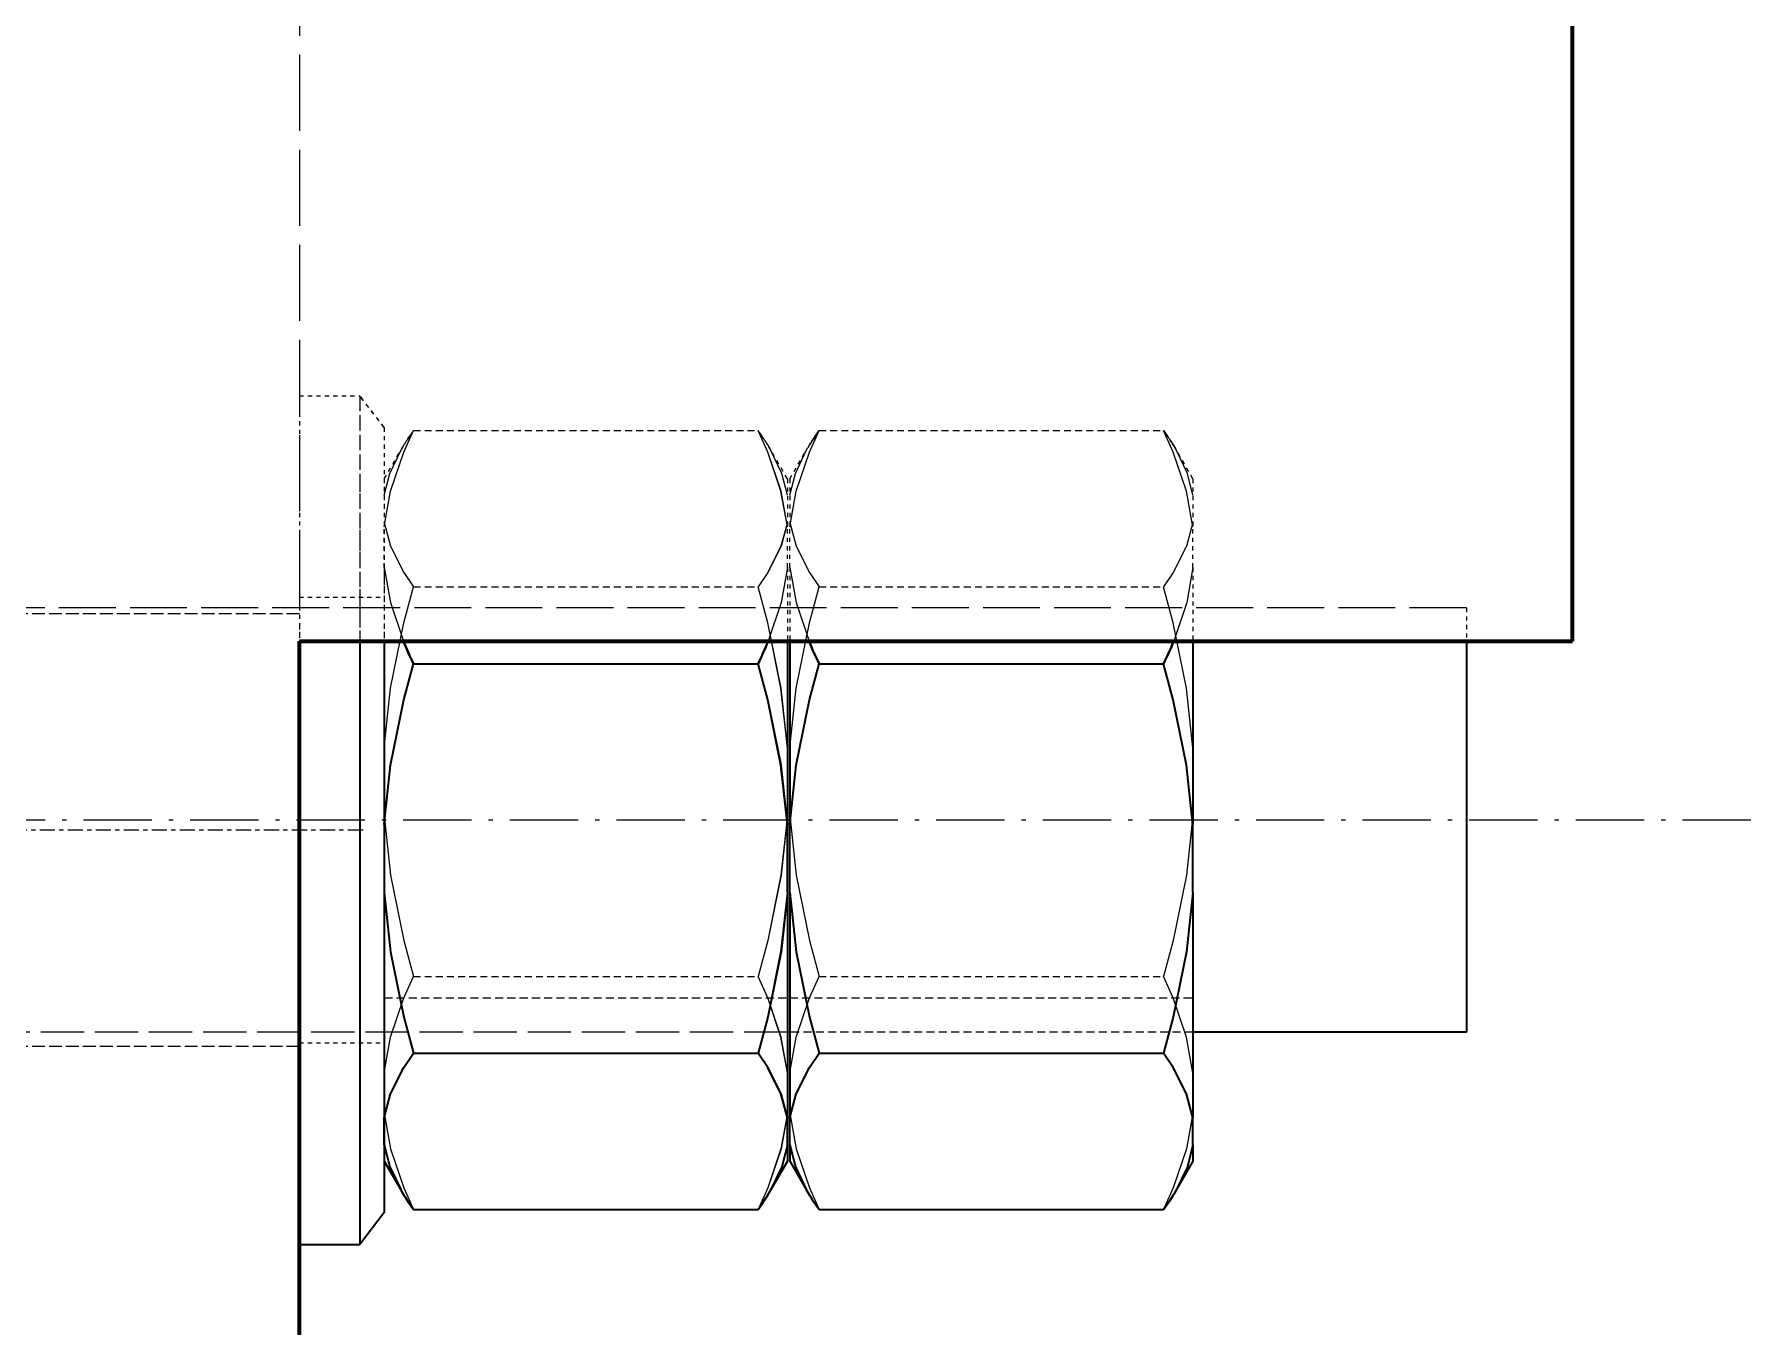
# Model space of a CAD drawing. Header units: millimetres. Extents: x 12184 to 41592, y 8990 to 29785.
# Drawn here: x 22309.7 to 22350.15, y 17246.98 to 17277.44 of the extents above; entities that cross this region are included whole.
import ezdxf

# ---------------------------------------------------------------- set-up
doc = ezdxf.new("R2010")
doc.units = ezdxf.units.MM
doc.linetypes.add('DASHDOT', pattern=[18.5, 12, -3, 0.5, -3])
doc.linetypes.add('DASHED', pattern=[15, 12, -3])

# ---------------------------------------------------------------- blocks, each defined once
blk = doc.blocks.new('A$C55E021B5')
at = {"color": 7, "linetype": 'DASHED', "lineweight": 13, "ltscale": 0.149374}
blk.add_line((1178.701, 1116.53), (1178.701, 1026.905), dxfattribs=at)
at = {"color": 7, "lineweight": 35, "ltscale": 0.041666}
blk.add_line((1148.701, 1051.53), (1148.701, 1026.53), dxfattribs=at)
at = {"color": 7, "lineweight": 140, "ltscale": 0.041666}
blk.add_line((1148.701, 1026.53), (1148.701, 1051.53), dxfattribs=at)
at = {"color": 7, "linetype": 'DASHED', "lineweight": 13, "ltscale": 0.001576}
blk.add_line((1176.701, 1031.563), (1177.277, 1032.313), dxfattribs=at)
at = {"color": 7, "linetype": 'DASHED', "lineweight": 13, "ltscale": 0.030065}
blk.add_line((1177.277, 1032.313), (1177.277, 1014.274), dxfattribs=at)
at = {"color": 7, "linetype": 'DASHED', "lineweight": 13, "ltscale": 0.002374}
blk.add_line((1178.701, 1032.313), (1177.277, 1032.313), dxfattribs=at)
at = {"color": 7, "linetype": 'DASHED', "lineweight": 13, "ltscale": 0.003268}
for p, q in [((1178.701, 1032.313), (1178.701, 1030.352)), ((1177.277, 1014.274), (1177.277, 1012.313))]:
    blk.add_line(p, q, dxfattribs=at)
at = {"color": 7, "linetype": 'DASHED', "lineweight": 13, "ltscale": 0.013528}
for p, q in [((1166.452, 1031.492), (1158.335, 1031.492)), ((1176.01, 1031.492), (1167.893, 1031.492)), ((1166.452, 1027.808), (1158.335, 1027.808)), ((1176.01, 1027.808), (1167.893, 1027.808)), ((1166.452, 1018.629), (1158.335, 1018.629)), ((1176.01, 1018.629), (1167.893, 1018.629))]:
    blk.add_line(p, q, dxfattribs=at)
at = {"color": 7, "linetype": 'DASHED', "lineweight": 13, "ltscale": 0.003023}
blk.add_line((1176.701, 1031.563), (1176.701, 1029.749), dxfattribs=at)
at = {"color": 7, "linetype": 'DASHED', "lineweight": 13, "ltscale": 0.001316}
for p, q in [((1157.643, 1030.353), (1158.038, 1031.037)), ((1167.143, 1030.353), (1166.749, 1031.037)), ((1167.201, 1030.353), (1167.596, 1031.037)), ((1176.701, 1030.353), (1176.306, 1031.037))]:
    blk.add_line(p, q, dxfattribs=at)
at = {"color": 7, "linetype": 'DASHED', "lineweight": 13, "ltscale": 0.001886}
for p, q in [((1157.643, 1030.353), (1157.643, 1029.222)), ((1167.143, 1030.353), (1167.143, 1029.222)), ((1167.201, 1030.353), (1167.201, 1029.222)), ((1176.701, 1030.353), (1176.701, 1029.222))]:
    blk.add_line(p, q, dxfattribs=at)
at = {"color": 7, "linetype": 'DASHED', "lineweight": 13, "ltscale": 0.006371}
for p, q in [((1177.277, 1030.352), (1177.277, 1026.53)), ((1178.701, 1030.352), (1178.701, 1026.53))]:
    blk.add_line(p, q, dxfattribs=at)
at = {"color": 7, "linetype": 'DASHED', "lineweight": 13, "ltscale": 0.005366}
blk.add_line((1176.701, 1029.749), (1176.701, 1026.53), dxfattribs=at)
at = {"color": 7, "linetype": 'DASHED', "lineweight": 13, "ltscale": 0.001592}
for p, q in [((1157.643, 1028.267), (1157.643, 1029.222)), ((1167.143, 1028.267), (1167.143, 1029.222)), ((1167.201, 1028.267), (1167.201, 1029.222)), ((1176.701, 1028.267), (1176.701, 1029.222))]:
    blk.add_line(p, q, dxfattribs=at)
at = {"color": 7, "linetype": 'DASHED', "lineweight": 13, "ltscale": 0.002895}
for p, q in [((1157.643, 1028.267), (1157.643, 1026.53)), ((1167.143, 1028.267), (1167.143, 1026.53)), ((1167.201, 1028.267), (1167.201, 1026.53))]:
    blk.add_line(p, q, dxfattribs=at)
at = {"color": 7, "linetype": 'DASHED', "lineweight": 13, "ltscale": 0.010101}
blk.add_line((1176.701, 1028.267), (1176.701, 1022.206), dxfattribs=at)
at = {"color": 7, "linetype": 'DASHED', "lineweight": 13, "ltscale": 0.003333}
for p, q in [((1178.701, 1027.563), (1176.701, 1027.563)), ((1178.701, 1017.063), (1176.701, 1017.063))]:
    blk.add_line(p, q, dxfattribs=at)
at = {"color": 7, "linetype": 'DASHED', "lineweight": 13, "ltscale": 0.001306}
blk.add_line((1151.201, 1027.313), (1151.201, 1026.53), dxfattribs=at)
at = {"color": 7, "linetype": 'DASHED', "lineweight": 13, "ltscale": 0.111666}
blk.add_line((1151.201, 1027.313), (1218.201, 1027.313), dxfattribs=at)
at = {"color": 7, "linetype": 'DASHED', "lineweight": 13, "ltscale": 0.025}
for p, q in [((1178.701, 1027.177), (1193.701, 1027.177)), ((1178.701, 1016.977), (1193.701, 1016.977))]:
    blk.add_line(p, q, dxfattribs=at)
at = {"color": 7, "linetype": 'DASHED', "lineweight": 13, "ltscale": 0.00062561}
blk.add_line((1178.701, 1026.905), (1178.701, 1026.53), dxfattribs=at)
at = {"color": 7, "lineweight": 35, "ltscale": 0.05}
blk.add_line((1178.701, 1026.53), (1148.701, 1026.53), dxfattribs=at)
at = {"color": 7, "lineweight": 140, "ltscale": 0.05}
blk.add_line((1178.701, 1026.53), (1148.701, 1026.53), dxfattribs=at)
at = {"color": 7, "lineweight": 35, "ltscale": 0.011984}
blk.add_line((1151.201, 1026.53), (1151.201, 1019.339), dxfattribs=at)
at = {"color": 7, "lineweight": 35, "ltscale": 0.007206}
for p, q in [((1157.643, 1026.53), (1157.643, 1022.206)), ((1167.143, 1026.53), (1167.143, 1022.206)), ((1167.201, 1026.53), (1167.201, 1022.206))]:
    blk.add_line(p, q, dxfattribs=at)
at = {"color": 7, "linetype": 'DASHED', "lineweight": 13, "ltscale": 0.015833}
for p, q in [((1167.143, 1026.501), (1157.643, 1026.501)), ((1176.701, 1026.501), (1167.201, 1026.501)), ((1167.143, 1018.125), (1157.643, 1018.125)), ((1176.701, 1018.125), (1167.201, 1018.125))]:
    blk.add_line(p, q, dxfattribs=at)
at = {"color": 7, "lineweight": 35, "ltscale": 0.022445}
blk.add_line((1176.701, 1026.53), (1176.701, 1013.063), dxfattribs=at)
at = {"color": 7, "lineweight": 35, "ltscale": 0.023694}
for p, q in [((1177.277, 1026.53), (1177.277, 1012.313)), ((1178.701, 1026.53), (1178.701, 1012.313))]:
    blk.add_line(p, q, dxfattribs=at)
at = {"color": 7, "lineweight": 35, "ltscale": 0.158334}
blk.add_line((1178.701, 1026.53), (1178.701, 931.53), dxfattribs=at)
at = {"color": 7, "lineweight": 140, "ltscale": 0.158334}
blk.add_line((1178.701, 931.53), (1178.701, 1026.53), dxfattribs=at)
at = {"color": 7, "lineweight": 35, "ltscale": 0.013528}
for p, q in [((1166.452, 1025.998), (1158.335, 1025.998)), ((1176.01, 1025.998), (1167.893, 1025.998)), ((1166.452, 1016.819), (1158.335, 1016.819)), ((1176.01, 1016.819), (1167.893, 1016.819)), ((1166.452, 1013.135), (1158.335, 1013.135)), ((1176.01, 1013.135), (1167.893, 1013.135))]:
    blk.add_line(p, q, dxfattribs=at)
at = {"color": 7, "linetype": 'DASHDOT', "lineweight": 13, "ltscale": 0.134}
blk.add_line((1144.501, 1022.313), (1224.901, 1022.313), dxfattribs=at)
at = {"color": 7, "lineweight": 35, "ltscale": 0.00266}
for p, q in [((1157.643, 1020.61), (1157.643, 1022.206)), ((1167.143, 1020.61), (1167.143, 1022.206)), ((1167.201, 1020.61), (1167.201, 1022.206))]:
    blk.add_line(p, q, dxfattribs=at)
at = {"color": 7, "linetype": 'DASHED', "lineweight": 13, "ltscale": 0.00266}
blk.add_line((1176.701, 1020.61), (1176.701, 1022.206), dxfattribs=at)
at = {"color": 7, "linetype": 'DASHDOT', "lineweight": 13, "ltscale": 0.03}
blk.add_line((1177.201, 1022.077), (1195.201, 1022.077), dxfattribs=at)
at = {"color": 7, "lineweight": 35, "ltscale": 0.008855}
for p, q in [((1157.643, 1020.61), (1157.643, 1015.297)), ((1167.143, 1020.61), (1167.143, 1015.297)), ((1167.201, 1020.61), (1167.201, 1015.297))]:
    blk.add_line(p, q, dxfattribs=at)
at = {"color": 7, "linetype": 'DASHED', "lineweight": 13, "ltscale": 0.008855}
blk.add_line((1176.701, 1020.61), (1176.701, 1015.297), dxfattribs=at)
at = {"color": 7, "lineweight": 35, "ltscale": 0.003377}
blk.add_line((1151.201, 1019.339), (1151.201, 1017.313), dxfattribs=at)
at = {"color": 7, "lineweight": 35, "ltscale": 0.010737}
blk.add_line((1151.201, 1017.313), (1157.643, 1017.313), dxfattribs=at)
at = {"color": 7, "linetype": 'DASHED', "lineweight": 13, "ltscale": 0.015834}
blk.add_line((1157.643, 1017.313), (1167.144, 1017.313), dxfattribs=at)
at = {"color": 7, "lineweight": 35, "ltscale": 9.53674e-05}
blk.add_line((1167.144, 1017.313), (1167.201, 1017.313), dxfattribs=at)
at = {"color": 7, "linetype": 'DASHED', "lineweight": 13, "ltscale": 0.085}
blk.add_line((1167.201, 1017.313), (1218.201, 1017.313), dxfattribs=at)
at = {"color": 7, "lineweight": 35, "ltscale": 0.001067}
for p, q in [((1157.643, 1014.657), (1157.643, 1015.297)), ((1167.143, 1014.657), (1167.143, 1015.297)), ((1167.201, 1014.657), (1167.201, 1015.297)), ((1176.701, 1014.657), (1176.701, 1015.297))]:
    blk.add_line(p, q, dxfattribs=at)
at = {"color": 7, "lineweight": 35, "ltscale": 0.000639725}
for p, q in [((1157.643, 1014.657), (1157.643, 1014.273)), ((1167.143, 1014.657), (1167.143, 1014.273)), ((1167.201, 1014.657), (1167.201, 1014.273)), ((1176.701, 1014.657), (1176.701, 1014.273))]:
    blk.add_line(p, q, dxfattribs=at)
at = {"color": 7, "lineweight": 35, "ltscale": 0.001316}
for p, q in [((1157.643, 1014.273), (1158.038, 1013.589)), ((1167.143, 1014.273), (1166.749, 1013.589)), ((1167.201, 1014.273), (1167.596, 1013.589)), ((1176.701, 1014.273), (1176.306, 1013.589))]:
    blk.add_line(p, q, dxfattribs=at)
at = {"color": 7, "lineweight": 35, "ltscale": 0.001576}
blk.add_line((1176.701, 1013.063), (1177.277, 1012.313), dxfattribs=at)
at = {"color": 7, "lineweight": 35, "ltscale": 0.002374}
blk.add_line((1178.701, 1012.313), (1177.277, 1012.313), dxfattribs=at)
at = {"color": 7, "linetype": 'DASHED', "lineweight": 13}
for points in [[(1157.643, 1029.222), (1157.794, 1030.062), (1158.106, 1030.984), (1158.335, 1031.492)], [(1167.143, 1029.222), (1166.993, 1030.062), (1166.681, 1030.984), (1166.452, 1031.492)], [(1167.201, 1029.222), (1167.352, 1030.062), (1167.664, 1030.984), (1167.893, 1031.492)], [(1176.701, 1029.222), (1176.551, 1030.062), (1176.239, 1030.984), (1176.01, 1031.492)], [(1157.643, 1029.97), (1157.775, 1030.482), (1158.038, 1031.037)], [(1167.143, 1029.97), (1167.012, 1030.482), (1166.749, 1031.037)], [(1167.201, 1029.97), (1167.333, 1030.482), (1167.596, 1031.037)], [(1176.701, 1029.97), (1176.57, 1030.482), (1176.306, 1031.037)], [(1157.643, 1029.329), (1157.794, 1028.766), (1158.106, 1028.148), (1158.335, 1027.808)], [(1167.143, 1029.329), (1166.993, 1028.766), (1166.681, 1028.148), (1166.452, 1027.808)], [(1167.201, 1029.329), (1167.352, 1028.766), (1167.664, 1028.148), (1167.893, 1027.808)], [(1176.701, 1029.329), (1176.551, 1028.766), (1176.239, 1028.148), (1176.01, 1027.808)], [(1157.643, 1028.267), (1157.791, 1027.439), (1158.096, 1026.531)], [(1167.143, 1028.267), (1166.996, 1027.439), (1166.691, 1026.531)], [(1167.201, 1028.267), (1167.349, 1027.439), (1167.653, 1026.531)], [(1176.701, 1028.267), (1176.553, 1027.439), (1176.249, 1026.531)], [(1157.643, 1024.016), (1157.794, 1025.419), (1158.106, 1026.959), (1158.335, 1027.808)], [(1167.143, 1024.016), (1166.993, 1025.419), (1166.681, 1026.959), (1166.452, 1027.808)], [(1167.201, 1024.016), (1167.352, 1025.419), (1167.664, 1026.959), (1167.893, 1027.808)], [(1176.701, 1024.016), (1176.551, 1025.419), (1176.239, 1026.959), (1176.01, 1027.808)], [(1157.643, 1022.421), (1157.794, 1021.018), (1158.106, 1019.478), (1158.335, 1018.629)], [(1167.143, 1022.421), (1166.993, 1021.018), (1166.681, 1019.478), (1166.452, 1018.629)], [(1167.201, 1022.421), (1167.352, 1021.018), (1167.664, 1019.478), (1167.893, 1018.629)], [(1176.701, 1022.421), (1176.551, 1021.018), (1176.239, 1019.478), (1176.01, 1018.629)], [(1157.643, 1016.36), (1157.794, 1017.199), (1158.106, 1018.121), (1158.335, 1018.629)], [(1167.143, 1016.36), (1166.993, 1017.199), (1166.681, 1018.121), (1166.452, 1018.629)], [(1167.201, 1016.36), (1167.352, 1017.199), (1167.664, 1018.121), (1167.893, 1018.629)], [(1176.701, 1016.36), (1176.551, 1017.199), (1176.239, 1018.121), (1176.01, 1018.629)], [(1157.643, 1015.404), (1157.794, 1014.565), (1158.106, 1013.643), (1158.335, 1013.135)], [(1167.143, 1015.404), (1166.993, 1014.565), (1166.681, 1013.643), (1166.452, 1013.135)], [(1167.201, 1015.404), (1167.352, 1014.565), (1167.664, 1013.643), (1167.893, 1013.135)], [(1176.701, 1015.404), (1176.551, 1014.565), (1176.239, 1013.643), (1176.01, 1013.135)]]:
    blk.add_lwpolyline(points, dxfattribs=at)
at = {"color": 7, "lineweight": 35}
for points in [[(1157.643, 1022.206), (1157.794, 1023.609), (1158.106, 1025.149), (1158.335, 1025.998)], [(1167.143, 1022.206), (1166.993, 1023.609), (1166.681, 1025.149), (1166.452, 1025.998)], [(1167.201, 1022.206), (1167.352, 1023.609), (1167.664, 1025.149), (1167.893, 1025.998)], [(1176.701, 1022.206), (1176.551, 1023.609), (1176.239, 1025.149), (1176.01, 1025.998)], [(1157.643, 1020.61), (1157.794, 1019.208), (1158.106, 1017.668), (1158.335, 1016.819)], [(1167.143, 1020.61), (1166.993, 1019.208), (1166.681, 1017.668), (1166.452, 1016.819)], [(1167.201, 1020.61), (1167.352, 1019.208), (1167.664, 1017.668), (1167.893, 1016.819)], [(1176.701, 1020.61), (1176.551, 1019.208), (1176.239, 1017.668), (1176.01, 1016.819)], [(1157.643, 1015.297), (1157.794, 1015.86), (1158.106, 1016.478), (1158.335, 1016.819)], [(1167.143, 1015.297), (1166.993, 1015.86), (1166.681, 1016.478), (1166.452, 1016.819)], [(1167.201, 1015.297), (1167.352, 1015.86), (1167.664, 1016.478), (1167.893, 1016.819)], [(1176.701, 1015.297), (1176.551, 1015.86), (1176.239, 1016.478), (1176.01, 1016.819)], [(1157.643, 1014.657), (1157.775, 1014.144), (1158.038, 1013.589)], [(1167.143, 1014.657), (1167.012, 1014.144), (1166.749, 1013.589)], [(1167.201, 1014.657), (1167.333, 1014.144), (1167.596, 1013.589)], [(1176.701, 1014.657), (1176.57, 1014.144), (1176.306, 1013.589)]]:
    blk.add_lwpolyline(points, dxfattribs=at)
at = {"color": 7, "linetype": 'DASHED', "lineweight": 13}
for centre, start, end in [((1162.605, 1028.378), 143.9045, 149.7877), ((1162.182, 1028.378), 30.2123, 36.0955), ((1172.163, 1028.378), 143.9045, 149.7877), ((1171.739, 1028.378), 30.2123, 36.0955)]:
    blk.add_arc(centre, 5.285, start, end, dxfattribs=at)
at = {"color": 7, "lineweight": 35}
for centre, radius, start, end in [((1166.653, 1030.048), 9.252, 202.3449, 205.964), ((1158.134, 1030.048), 9.252, 334.036, 337.6551), ((1176.211, 1030.048), 9.252, 202.3449, 205.964), ((1167.692, 1030.048), 9.252, 334.036, 337.6551), ((1162.605, 1016.249), 5.285, 210.2123, 216.0955), ((1162.182, 1016.249), 5.285, 323.9045, 329.7877), ((1172.163, 1016.249), 5.285, 210.2123, 216.0955), ((1171.739, 1016.249), 5.285, 323.9045, 329.7877)]:
    blk.add_arc(centre, radius, start, end, dxfattribs=at)
blk = doc.blocks.new('1')
at = {"color": 7, "linetype": 'DASHED', "lineweight": 13, "ltscale": 0.149374}
blk.add_line((22315.947, 17353.134), (22315.947, 17263.509), dxfattribs=at)
at = {"color": 7, "lineweight": 35, "ltscale": 0.041666}
blk.add_line((22345.947, 17288.133), (22345.947, 17263.134), dxfattribs=at)
at = {"color": 7, "lineweight": 140, "ltscale": 0.041666}
blk.add_line((22345.947, 17263.134), (22345.947, 17288.133), dxfattribs=at)
at = {"color": 7, "linetype": 'DASHED', "lineweight": 13, "ltscale": 0.003268}
for p, q in [((22315.947, 17268.917), (22315.947, 17266.956)), ((22317.371, 17250.878), (22317.371, 17248.917))]:
    blk.add_line(p, q, dxfattribs=at)
at = {"color": 7, "linetype": 'DASHED', "lineweight": 13, "ltscale": 0.002374}
blk.add_line((22315.947, 17268.917), (22317.371, 17268.917), dxfattribs=at)
at = {"color": 7, "linetype": 'DASHED', "lineweight": 13, "ltscale": 0.030065}
blk.add_line((22317.371, 17268.917), (22317.371, 17250.878), dxfattribs=at)
at = {"color": 7, "linetype": 'DASHED', "lineweight": 13, "ltscale": 0.001576}
blk.add_line((22317.947, 17268.167), (22317.371, 17268.917), dxfattribs=at)
at = {"color": 7, "linetype": 'DASHED', "lineweight": 13, "ltscale": 0.003023}
blk.add_line((22317.947, 17268.167), (22317.947, 17266.353), dxfattribs=at)
at = {"color": 7, "linetype": 'DASHED', "lineweight": 13, "ltscale": 0.013528}
for p, q in [((22318.638, 17268.095), (22326.755, 17268.095)), ((22328.195, 17268.095), (22336.312, 17268.095)), ((22318.638, 17264.411), (22326.755, 17264.411)), ((22328.195, 17264.411), (22336.312, 17264.411)), ((22318.638, 17255.233), (22326.755, 17255.233)), ((22328.195, 17255.233), (22336.312, 17255.233))]:
    blk.add_line(p, q, dxfattribs=at)
at = {"color": 7, "linetype": 'DASHED', "lineweight": 13, "ltscale": 0.001316}
for p, q in [((22317.947, 17266.957), (22318.341, 17267.641)), ((22327.446, 17266.957), (22327.051, 17267.641)), ((22327.504, 17266.957), (22327.899, 17267.641)), ((22337.004, 17266.957), (22336.609, 17267.641))]:
    blk.add_line(p, q, dxfattribs=at)
at = {"color": 7, "linetype": 'DASHED', "lineweight": 13, "ltscale": 0.006371}
for p, q in [((22315.947, 17266.956), (22315.947, 17263.134)), ((22317.371, 17266.956), (22317.371, 17263.134))]:
    blk.add_line(p, q, dxfattribs=at)
at = {"color": 7, "linetype": 'DASHED', "lineweight": 13, "ltscale": 0.001886}
for p, q in [((22317.947, 17266.957), (22317.947, 17265.826)), ((22327.446, 17266.957), (22327.446, 17265.826)), ((22327.504, 17266.957), (22327.504, 17265.826)), ((22337.004, 17266.957), (22337.004, 17265.826))]:
    blk.add_line(p, q, dxfattribs=at)
at = {"color": 7, "linetype": 'DASHED', "lineweight": 13, "ltscale": 0.005366}
blk.add_line((22317.947, 17266.353), (22317.947, 17263.134), dxfattribs=at)
at = {"color": 7, "linetype": 'DASHED', "lineweight": 13, "ltscale": 0.001592}
for p, q in [((22317.947, 17264.871), (22317.947, 17265.826)), ((22327.446, 17264.871), (22327.446, 17265.826)), ((22327.504, 17264.871), (22327.504, 17265.826)), ((22337.004, 17264.871), (22337.004, 17265.826))]:
    blk.add_line(p, q, dxfattribs=at)
at = {"color": 7, "linetype": 'DASHED', "lineweight": 13, "ltscale": 0.010101}
blk.add_line((22317.947, 17264.871), (22317.947, 17258.81), dxfattribs=at)
at = {"color": 7, "linetype": 'DASHED', "lineweight": 13, "ltscale": 0.002895}
for p, q in [((22327.446, 17264.871), (22327.446, 17263.134)), ((22327.504, 17264.871), (22327.504, 17263.134)), ((22337.004, 17264.871), (22337.004, 17263.134))]:
    blk.add_line(p, q, dxfattribs=at)
at = {"color": 7, "linetype": 'DASHED', "lineweight": 13, "ltscale": 0.111666}
blk.add_line((22343.446, 17263.917), (22276.447, 17263.917), dxfattribs=at)
at = {"color": 7, "linetype": 'DASHED', "lineweight": 13, "ltscale": 0.003333}
for p, q in [((22315.947, 17264.167), (22317.947, 17264.167)), ((22315.947, 17253.667), (22317.947, 17253.667))]:
    blk.add_line(p, q, dxfattribs=at)
at = {"color": 7, "linetype": 'DASHED', "lineweight": 13, "ltscale": 0.001306}
blk.add_line((22343.446, 17263.917), (22343.446, 17263.133), dxfattribs=at)
at = {"color": 7, "linetype": 'DASHED', "lineweight": 13, "ltscale": 0.025}
for p, q in [((22315.947, 17263.78), (22300.947, 17263.78)), ((22315.947, 17253.58), (22300.947, 17253.58))]:
    blk.add_line(p, q, dxfattribs=at)
at = {"color": 7, "linetype": 'DASHED', "lineweight": 13, "ltscale": 0.00062561}
blk.add_line((22315.947, 17263.509), (22315.947, 17263.134), dxfattribs=at)
at = {"color": 7, "lineweight": 35, "ltscale": 0.158334}
blk.add_line((22315.947, 17263.134), (22315.947, 17168.133), dxfattribs=at)
at = {"color": 7, "lineweight": 35, "ltscale": 0.05}
blk.add_line((22315.947, 17263.134), (22345.947, 17263.134), dxfattribs=at)
at = {"color": 7, "lineweight": 35, "ltscale": 0.023694}
for p, q in [((22315.947, 17263.134), (22315.947, 17248.917)), ((22317.371, 17263.134), (22317.371, 17248.917))]:
    blk.add_line(p, q, dxfattribs=at)
at = {"color": 7, "lineweight": 140, "ltscale": 0.158334}
blk.add_line((22315.947, 17168.133), (22315.947, 17263.134), dxfattribs=at)
at = {"color": 7, "lineweight": 140, "ltscale": 0.05}
blk.add_line((22315.947, 17263.134), (22345.947, 17263.134), dxfattribs=at)
at = {"color": 7, "lineweight": 35, "ltscale": 0.022445}
blk.add_line((22317.947, 17263.134), (22317.947, 17249.667), dxfattribs=at)
at = {"color": 7, "linetype": 'DASHED', "lineweight": 13, "ltscale": 0.015833}
for p, q in [((22317.947, 17263.105), (22327.446, 17263.105)), ((22327.504, 17263.105), (22337.004, 17263.105)), ((22317.947, 17254.729), (22327.446, 17254.729)), ((22327.504, 17254.729), (22337.004, 17254.729))]:
    blk.add_line(p, q, dxfattribs=at)
at = {"color": 7, "lineweight": 35, "ltscale": 0.007206}
for p, q in [((22327.446, 17263.134), (22327.446, 17258.81)), ((22327.504, 17263.134), (22327.504, 17258.81)), ((22337.004, 17263.134), (22337.004, 17258.81))]:
    blk.add_line(p, q, dxfattribs=at)
at = {"color": 7, "lineweight": 35, "ltscale": 0.011984}
blk.add_line((22343.446, 17263.133), (22343.446, 17255.943), dxfattribs=at)
at = {"color": 7, "lineweight": 35, "ltscale": 0.013528}
for p, q in [((22318.638, 17262.601), (22326.755, 17262.601)), ((22328.195, 17262.601), (22336.312, 17262.601)), ((22318.638, 17253.423), (22326.755, 17253.423)), ((22328.195, 17253.423), (22336.312, 17253.423)), ((22318.638, 17249.739), (22326.755, 17249.739)), ((22328.195, 17249.739), (22336.312, 17249.739))]:
    blk.add_line(p, q, dxfattribs=at)
at = {"color": 7, "linetype": 'DASHDOT', "lineweight": 13, "ltscale": 0.134}
blk.add_line((22350.147, 17258.917), (22269.746, 17258.917), dxfattribs=at)
at = {"color": 7, "linetype": 'DASHDOT', "lineweight": 13, "ltscale": 0.03}
blk.add_line((22317.446, 17258.681), (22299.446, 17258.681), dxfattribs=at)
at = {"color": 7, "linetype": 'DASHED', "lineweight": 13, "ltscale": 0.00266}
blk.add_line((22317.947, 17257.214), (22317.947, 17258.81), dxfattribs=at)
at = {"color": 7, "lineweight": 35, "ltscale": 0.00266}
for p, q in [((22327.446, 17257.214), (22327.446, 17258.81)), ((22327.504, 17257.214), (22327.504, 17258.81)), ((22337.004, 17257.214), (22337.004, 17258.81))]:
    blk.add_line(p, q, dxfattribs=at)
at = {"color": 7, "linetype": 'DASHED', "lineweight": 13, "ltscale": 0.008855}
blk.add_line((22317.947, 17257.214), (22317.947, 17251.901), dxfattribs=at)
at = {"color": 7, "lineweight": 35, "ltscale": 0.008855}
for p, q in [((22327.446, 17257.214), (22327.446, 17251.901)), ((22327.504, 17257.214), (22327.504, 17251.901)), ((22337.004, 17257.214), (22337.004, 17251.901))]:
    blk.add_line(p, q, dxfattribs=at)
at = {"color": 7, "lineweight": 35, "ltscale": 0.003377}
blk.add_line((22343.446, 17255.943), (22343.446, 17253.917), dxfattribs=at)
at = {"color": 7, "linetype": 'DASHED', "lineweight": 13, "ltscale": 0.085}
blk.add_line((22327.446, 17253.917), (22276.447, 17253.917), dxfattribs=at)
at = {"color": 7, "lineweight": 35, "ltscale": 9.53674e-05}
blk.add_line((22327.504, 17253.917), (22327.446, 17253.917), dxfattribs=at)
at = {"color": 7, "linetype": 'DASHED', "lineweight": 13, "ltscale": 0.015834}
blk.add_line((22337.004, 17253.917), (22327.504, 17253.917), dxfattribs=at)
at = {"color": 7, "lineweight": 35, "ltscale": 0.010737}
blk.add_line((22343.446, 17253.917), (22337.004, 17253.917), dxfattribs=at)
at = {"color": 7, "lineweight": 35, "ltscale": 0.001067}
for p, q in [((22317.947, 17251.261), (22317.947, 17251.901)), ((22327.446, 17251.261), (22327.446, 17251.901)), ((22327.504, 17251.261), (22327.504, 17251.901)), ((22337.004, 17251.261), (22337.004, 17251.901))]:
    blk.add_line(p, q, dxfattribs=at)
at = {"color": 7, "lineweight": 35, "ltscale": 0.000639725}
for p, q in [((22317.947, 17251.261), (22317.947, 17250.877)), ((22327.446, 17251.261), (22327.446, 17250.877)), ((22327.504, 17251.261), (22327.504, 17250.877)), ((22337.004, 17251.261), (22337.004, 17250.877))]:
    blk.add_line(p, q, dxfattribs=at)
at = {"color": 7, "lineweight": 35, "ltscale": 0.001316}
for p, q in [((22317.947, 17250.877), (22318.341, 17250.193)), ((22327.446, 17250.877), (22327.051, 17250.193)), ((22327.504, 17250.877), (22327.899, 17250.193)), ((22337.004, 17250.877), (22336.609, 17250.193))]:
    blk.add_line(p, q, dxfattribs=at)
at = {"color": 7, "lineweight": 35, "ltscale": 0.001576}
blk.add_line((22317.947, 17249.667), (22317.371, 17248.917), dxfattribs=at)
at = {"color": 7, "lineweight": 35, "ltscale": 0.002374}
blk.add_line((22315.947, 17248.917), (22317.371, 17248.917), dxfattribs=at)
at = {"color": 7, "linetype": 'DASHED', "lineweight": 13}
for points in [[(22317.947, 17265.826), (22318.097, 17266.665), (22318.409, 17267.587), (22318.638, 17268.095)], [(22327.446, 17265.826), (22327.296, 17266.665), (22326.984, 17267.587), (22326.755, 17268.095)], [(22327.504, 17265.826), (22327.654, 17266.665), (22327.967, 17267.587), (22328.195, 17268.095)], [(22337.004, 17265.826), (22336.854, 17266.665), (22336.541, 17267.587), (22336.312, 17268.095)], [(22317.947, 17266.573), (22318.078, 17267.086), (22318.341, 17267.641)], [(22327.446, 17266.573), (22327.315, 17267.086), (22327.051, 17267.641)], [(22327.504, 17266.573), (22327.636, 17267.086), (22327.899, 17267.641)], [(22337.004, 17266.573), (22336.872, 17267.086), (22336.609, 17267.641)], [(22317.947, 17265.933), (22318.097, 17265.37), (22318.409, 17264.752), (22318.638, 17264.411)], [(22327.446, 17265.933), (22327.296, 17265.37), (22326.984, 17264.752), (22326.755, 17264.411)], [(22327.504, 17265.933), (22327.654, 17265.37), (22327.967, 17264.752), (22328.195, 17264.411)], [(22337.004, 17265.933), (22336.854, 17265.37), (22336.541, 17264.752), (22336.312, 17264.411)], [(22317.947, 17264.871), (22318.094, 17264.042), (22318.399, 17263.134)], [(22327.446, 17264.871), (22327.299, 17264.042), (22326.994, 17263.134)], [(22327.504, 17264.871), (22327.652, 17264.042), (22327.956, 17263.134)], [(22337.004, 17264.871), (22336.856, 17264.042), (22336.552, 17263.134)], [(22317.947, 17260.62), (22318.097, 17262.022), (22318.409, 17263.563), (22318.638, 17264.411)], [(22327.446, 17260.62), (22327.296, 17262.022), (22326.984, 17263.563), (22326.755, 17264.411)], [(22327.504, 17260.62), (22327.654, 17262.022), (22327.967, 17263.563), (22328.195, 17264.411)], [(22337.004, 17260.62), (22336.854, 17262.022), (22336.541, 17263.563), (22336.312, 17264.411)], [(22317.947, 17259.024), (22318.097, 17257.622), (22318.409, 17256.082), (22318.638, 17255.233)], [(22327.446, 17259.024), (22327.296, 17257.622), (22326.984, 17256.082), (22326.755, 17255.233)], [(22327.504, 17259.024), (22327.654, 17257.622), (22327.967, 17256.082), (22328.195, 17255.233)], [(22337.004, 17259.024), (22336.854, 17257.622), (22336.541, 17256.082), (22336.312, 17255.233)], [(22317.947, 17252.963), (22318.097, 17253.803), (22318.409, 17254.725), (22318.638, 17255.233)], [(22327.446, 17252.963), (22327.296, 17253.803), (22326.984, 17254.725), (22326.755, 17255.233)], [(22327.504, 17252.963), (22327.654, 17253.803), (22327.967, 17254.725), (22328.195, 17255.233)], [(22337.004, 17252.963), (22336.854, 17253.803), (22336.541, 17254.725), (22336.312, 17255.233)], [(22317.947, 17252.008), (22318.097, 17251.169), (22318.409, 17250.247), (22318.638, 17249.739)], [(22327.446, 17252.008), (22327.296, 17251.169), (22326.984, 17250.247), (22326.755, 17249.739)], [(22327.504, 17252.008), (22327.654, 17251.169), (22327.967, 17250.247), (22328.195, 17249.739)], [(22337.004, 17252.008), (22336.854, 17251.169), (22336.541, 17250.247), (22336.312, 17249.739)]]:
    blk.add_lwpolyline(points, dxfattribs=at)
at = {"color": 7, "lineweight": 35}
for points in [[(22317.947, 17258.81), (22318.097, 17260.212), (22318.409, 17261.752), (22318.638, 17262.601)], [(22327.446, 17258.81), (22327.296, 17260.212), (22326.984, 17261.752), (22326.755, 17262.601)], [(22327.504, 17258.81), (22327.654, 17260.212), (22327.967, 17261.752), (22328.195, 17262.601)], [(22337.004, 17258.81), (22336.854, 17260.212), (22336.541, 17261.752), (22336.312, 17262.601)], [(22317.947, 17257.214), (22318.097, 17255.812), (22318.409, 17254.272), (22318.638, 17253.423)], [(22327.446, 17257.214), (22327.296, 17255.812), (22326.984, 17254.272), (22326.755, 17253.423)], [(22327.504, 17257.214), (22327.654, 17255.812), (22327.967, 17254.272), (22328.195, 17253.423)], [(22337.004, 17257.214), (22336.854, 17255.812), (22336.541, 17254.272), (22336.312, 17253.423)], [(22317.947, 17251.901), (22318.097, 17252.464), (22318.409, 17253.082), (22318.638, 17253.423)], [(22327.446, 17251.901), (22327.296, 17252.464), (22326.984, 17253.082), (22326.755, 17253.423)], [(22327.504, 17251.901), (22327.654, 17252.464), (22327.967, 17253.082), (22328.195, 17253.423)], [(22337.004, 17251.901), (22336.854, 17252.464), (22336.541, 17253.082), (22336.312, 17253.423)], [(22317.947, 17251.261), (22318.078, 17250.748), (22318.341, 17250.193)], [(22327.446, 17251.261), (22327.315, 17250.748), (22327.051, 17250.193)], [(22327.504, 17251.261), (22327.636, 17250.748), (22327.899, 17250.193)], [(22337.004, 17251.261), (22336.872, 17250.748), (22336.609, 17250.193)]]:
    blk.add_lwpolyline(points, dxfattribs=at)
at = {"color": 7, "linetype": 'DASHED', "lineweight": 13}
for centre, start, end in [((22322.908, 17264.982), 143.9045, 149.7877), ((22322.485, 17264.982), 30.2123, 36.0955), ((22332.466, 17264.982), 143.9045, 149.7877), ((22332.042, 17264.982), 30.2123, 36.0955)]:
    blk.add_arc(centre, 5.285, start, end, dxfattribs=at)
at = {"color": 7, "lineweight": 35}
for centre, radius, start, end in [((22326.956, 17266.652), 9.252, 202.3449, 205.964), ((22318.437, 17266.652), 9.252, 334.036, 337.6551), ((22336.513, 17266.652), 9.252, 202.3449, 205.964), ((22327.994, 17266.652), 9.252, 334.036, 337.6551), ((22322.908, 17252.852), 5.285, 210.2123, 216.0955), ((22322.485, 17252.852), 5.285, 323.9045, 329.7877), ((22332.466, 17252.852), 5.285, 210.2123, 216.0955), ((22332.042, 17252.852), 5.285, 323.9045, 329.7877)]:
    blk.add_arc(centre, radius, start, end, dxfattribs=at)
at = {"xscale": -1}
blk.add_blockref('A$C55E021B5', (23494.647, 16236.604), dxfattribs=at)

msp = doc.modelspace()

# ---------------------------------------------------------------- block references
msp.add_blockref('1', (0, 0))

doc.saveas('drawing.dxf')
